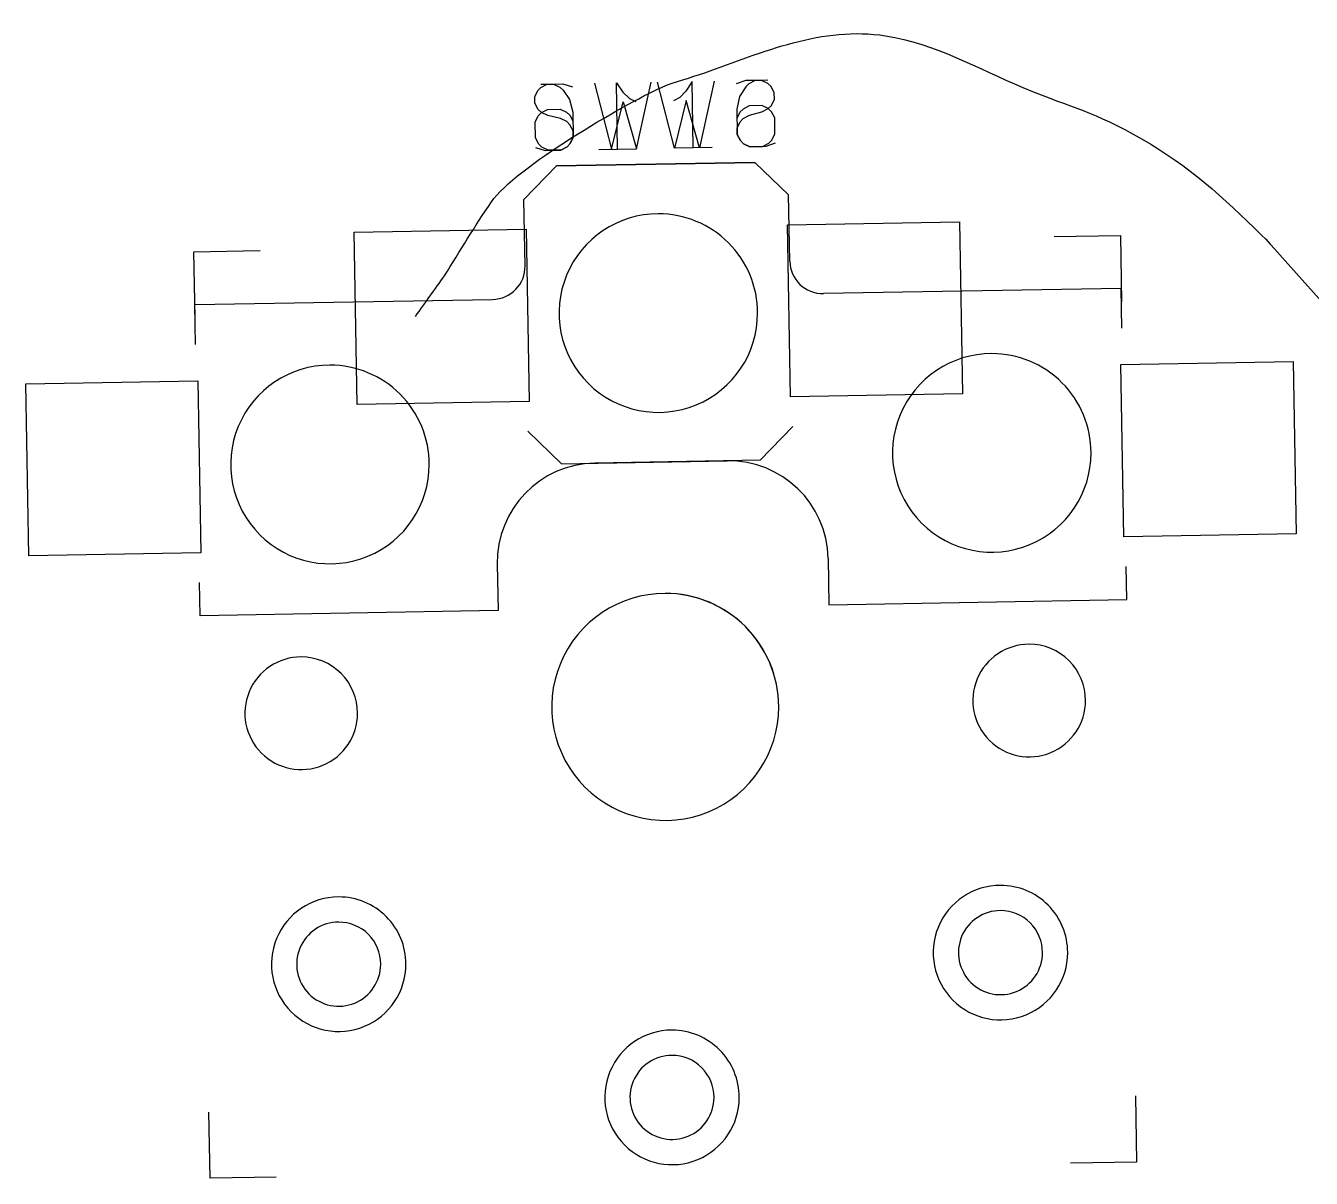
# Model space of a CAD drawing. Extents: x 28 to 165, y -144 to -37.
# Drawn here: x 94.3 to 113.73, y -101 to -83.59 of the extents above; entities that cross this region are included whole.
import ezdxf

# ---------------------------------------------------------------- set-up
doc = ezdxf.new("R2010")
doc.units = 0
doc.layers.get('0').update_dxf_attribs({"linetype": 'CONTINUOUS'})

msp = doc.modelspace()

# ---------------------------------------------------------------- linework, layer by layer
at = {"color": 7}
for points in [[(102.008146, -85.429074), (102.151813, -85.474193), (102.389873, -85.470038), (102.484265, -85.420764), (102.531046, -85.372321), (102.576996, -85.276265), (102.575334, -85.181042), (102.52606, -85.086649), (102.477617, -85.039868), (102.381562, -84.993919), (102.190283, -84.949631), (102.094228, -84.903681), (102.045785, -84.856901), (101.996511, -84.762508), (101.994849, -84.667285), (102.040799, -84.57123), (102.08758, -84.522787), (102.181972, -84.473513), (102.420032, -84.469358), (102.563699, -84.514476)], [(102.086747, -84.475175), (102.277197, -84.471851), (102.373247, -84.517801), (102.421698, -84.564581), (102.519408, -84.705755), (102.570348, -84.895371), (102.576998, -85.276265), (102.531048, -85.372321), (102.484268, -85.420764), (102.389878, -85.470038), (102.199427, -85.473362), (102.103367, -85.427412), (102.054927, -85.380631), (102.005657, -85.286238), (102.001497, -85.048179), (102.047447, -84.952124), (102.094227, -84.903681), (102.188617, -84.854407), (102.379068, -84.851083), (102.475128, -84.897033), (102.523568, -84.943814), (102.572838, -85.038206)], [(102.89615, -84.461047), (103.151662, -85.45674), (103.329643, -84.739238), (103.532557, -85.450092), (103.753163, -84.446088)], [(103.246888, -85.455078), (103.229438, -84.45523), (103.327148, -84.596403), (103.424038, -84.689964), (103.520089, -84.735914)], [(104.7054, -84.429467), (104.48479, -85.433471), (104.281879, -84.722617), (104.103899, -85.440119), (103.848389, -84.444426)], [(104.389569, -85.435133), (104.372117, -84.435284), (104.279386, -84.579782), (104.185825, -84.676667), (104.091432, -84.725941)], [(105.626651, -85.365913), (105.48464, -85.416018), (105.24658, -85.420174), (105.15053, -85.374224), (105.10209, -85.327443), (105.05281, -85.23305), (105.05115, -85.137826), (105.0971, -85.041771), (105.14388, -84.993329), (105.23827, -84.944055), (105.42789, -84.893119), (105.52228, -84.843845), (105.569061, -84.795402), (105.615011, -84.699347), (105.613351, -84.604123), (105.564081, -84.509731), (105.51563, -84.46295), (105.41958, -84.417001), (105.18152, -84.421156), (105.03951, -84.471261)], [(105.514801, -84.415338), (105.324354, -84.418663), (105.229961, -84.467937), (105.18318, -84.51638), (105.09045, -84.660877), (105.046163, -84.852155), (105.052811, -85.23305), (105.102085, -85.327443), (105.150528, -85.374224), (105.246582, -85.420174), (105.43703, -85.416849), (105.531423, -85.367575), (105.578204, -85.319132), (105.624154, -85.223077), (105.619998, -84.985018), (105.570724, -84.890625), (105.52228, -84.843845), (105.426226, -84.797895), (105.235779, -84.801219), (105.141386, -84.850493), (105.094605, -84.898936), (105.048656, -84.994991)], [(102.961218, -85.460065), (103.532559, -85.450092)], [(104.675241, -85.430146), (104.103898, -85.440119)], [(102.322602, -85.708868), (101.831404, -86.217518)], [(101.831407, -86.217518), (102.322607, -85.708868)], [(105.322148, -85.65651), (102.322602, -85.708868)], [(102.322607, -85.708868), (105.32215, -85.65651)], [(105.830799, -86.147708), (105.322148, -85.65651)], [(105.32215, -85.65651), (105.830801, -86.147708)], [(101.848856, -87.217366), (101.831404, -86.217518)], [(105.848251, -87.147557), (105.830801, -86.147708)], [(109.84241, -86.777793), (110.842259, -86.76034)], [(109.842415, -86.777793), (110.842256, -86.76034)], [(110.842256, -86.76034), (110.859716, -87.760189)], [(110.842259, -86.76034), (110.859711, -87.760189)], [(96.86183, -88.004523), (96.844377, -87.004674), (97.844226, -86.987222)], [(96.844377, -87.004674), (97.844226, -86.987222)], [(96.86183, -88.004523), (96.844377, -87.004674)], [(110.856226, -87.560219), (106.356901, -87.638755)], [(110.866696, -88.160128), (110.856226, -87.560219)], [(96.858339, -87.804553), (101.357659, -87.726017)], [(96.868811, -88.404462), (96.858339, -87.804553)], [(101.892487, -89.716988), (102.401138, -90.208186)], [(105.891882, -89.647179), (105.400684, -90.155829)], [(102.401138, -90.208186), (104.90076, -90.164555)], [(105.400684, -90.155829), (102.901062, -90.19946)], [(106.426711, -91.63815), (106.438931, -92.338043)], [(101.427468, -91.725412), (101.439685, -92.425305)], [(110.938246, -92.259508), (110.929526, -91.759584)], [(96.940366, -92.503841), (96.931639, -92.003917)], [(101.439685, -92.425305), (96.940366, -92.503841)], [(106.438931, -92.338043), (110.938246, -92.259508)], [(111.069136, -99.758372), (111.086596, -100.758222)], [(111.06914, -99.758372), (111.086593, -100.758221)], [(97.088711, -101.002555), (97.071259, -100.002707)], [(97.088711, -101.002552), (97.071259, -100.002712)], [(111.086593, -100.758221), (110.086744, -100.775673)], [(111.086596, -100.758222), (110.086745, -100.775672)], [(98.08856, -100.985102), (97.088711, -101.002552)], [(98.08856, -100.985102), (97.088711, -101.002555)]]:
    msp.add_lwpolyline(points, dxfattribs=at)
for points in [[(103.861643, -86.432347)], [(103.861643, -86.432347)], [(103.861643, -86.432347)], [(103.861643, -86.432347)], [(103.861643, -86.432347)], [(103.861643, -86.432347)], [(105.859033, -89.197682), (105.813657, -86.598078), (108.413261, -86.552702), (108.458637, -89.152306)], [(99.310025, -89.311995), (99.264649, -86.712391), (101.864253, -86.667015), (101.909629, -89.266619)], [(108.899282, -88.544752)], [(108.899282, -88.544752)], [(108.899282, -88.544752)], [(108.899282, -88.544752)], [(108.899282, -88.544752)], [(108.899282, -88.544752)], [(98.900795, -88.719276)], [(98.900795, -88.719276)], [(98.900795, -88.719276)], [(98.900795, -88.719276)], [(98.900795, -88.719276)], [(98.900795, -88.719276)], [(110.896672, -91.310086), (110.851296, -88.710482), (113.4509, -88.665106), (113.496276, -91.26471)], [(94.349177, -91.598925), (94.303801, -88.99932), (96.903405, -88.953944), (96.948781, -91.553548)], [(103.965485, -92.166946)], [(103.965485, -92.166946)], [(103.965485, -92.166947)], [(103.965485, -92.166947)], [(103.965485, -92.166947)], [(103.965485, -92.166947)], [(109.464652, -92.934559)], [(109.464652, -92.934559)], [(109.464652, -92.934559)], [(109.464652, -92.934559)], [(109.464652, -92.934559)], [(109.464652, -92.934559)], [(98.466318, -93.126535)], [(98.466318, -93.126535)], [(98.466318, -93.126535)], [(98.466318, -93.126535)], [(98.466318, -93.126535)], [(98.466318, -93.126535)], [(109.031048, -96.577609)], [(109.031048, -96.577609)], [(99.032561, -96.752133)], [(99.032561, -96.752133)], [(109.031048, -96.95861)], [(109.031048, -96.95861)], [(109.031048, -96.95861)], [(109.031048, -96.958611)], [(99.032561, -97.133134)], [(99.032561, -97.133134)], [(99.032561, -97.133134)], [(99.032561, -97.133134)], [(104.068454, -98.764553)], [(104.068454, -98.764553)], [(104.068454, -99.145554)], [(104.068454, -99.145554)], [(104.068454, -99.145554)], [(104.068454, -99.145554)]]:
    msp.add_lwpolyline(points, close=True, dxfattribs=at)
at = {"color": 2}
for points in [[(104.56336, -84.301644), (105.43434, -83.992345), (106.347511, -83.591187), (107.294832, -83.743899)], [(107.294832, -83.743899), (108.053323, -83.866171), (108.671753, -84.233999), (109.370744, -84.524742)], [(103.907819, -84.524742), (104.118649, -84.430033), (104.345809, -84.378901), (104.56336, -84.301644)], [(101.340227, -86.25375), (101.705607, -85.72711), (103.323078, -84.787419), (103.907819, -84.524742)], [(109.370744, -84.524742), (110.162425, -84.854039), (110.406075, -84.864851), (111.173516, -85.305586)], [(111.173516, -85.305586), (111.875617, -85.708795), (112.391817, -86.17889), (112.976278, -86.755721)], [(100.630046, -87.36924), (100.866776, -86.99741), (101.089156, -86.615639), (101.340227, -86.25375)], [(112.976278, -86.755721), (113.286378, -87.061762), (113.876738, -87.803527), (114.232749, -88.094309)], [(100.193015, -87.982762), (100.338696, -87.778254), (100.484376, -87.573748), (100.630046, -87.36924)]]:
    msp.add_open_spline(points, degree=3, dxfattribs=at)
at = {"color": 7}
for points in [[(103.861643, -86.432347), (103.254949, -86.432347), (102.707994, -86.79781), (102.475822, -87.358322)], [(103.861643, -86.432347), (103.254949, -86.432347), (102.707994, -86.79781), (102.475822, -87.358322)], [(103.861643, -86.432347), (103.254949, -86.432347), (102.707994, -86.797811), (102.475823, -87.358323)], [(103.861643, -86.432347), (103.254949, -86.432347), (102.707994, -86.797811), (102.475823, -87.358323)], [(103.861643, -86.432347), (103.254949, -86.432347), (102.707994, -86.797811), (102.475823, -87.358323)], [(103.861643, -86.432347), (103.254949, -86.432347), (102.707994, -86.797811), (102.475823, -87.358323)], [(104.922304, -86.871687), (104.640999, -86.590382), (104.259468, -86.432347), (103.861643, -86.432347)], [(104.922304, -86.871687), (104.640999, -86.590382), (104.259468, -86.432347), (103.861643, -86.432347)], [(104.922304, -86.871687), (104.640999, -86.590382), (104.259468, -86.432347), (103.861643, -86.432347)], [(104.922304, -86.871687), (104.640999, -86.590382), (104.259468, -86.432347), (103.861643, -86.432347)], [(104.922304, -86.871687), (104.640999, -86.590382), (104.259468, -86.432347), (103.861643, -86.432347)], [(104.922304, -86.871687), (104.640999, -86.590382), (104.259468, -86.432347), (103.861643, -86.432347)], [(105.361644, -87.932348), (105.361644, -87.534523), (105.203608, -87.152992), (104.922304, -86.871687)], [(105.361644, -87.932348), (105.361644, -87.534523), (105.203609, -87.152992), (104.922304, -86.871687)], [(105.361644, -87.932348), (105.361644, -87.534523), (105.203608, -87.152992), (104.922304, -86.871687)], [(105.361644, -87.932348), (105.361644, -87.534523), (105.203609, -87.152992), (104.922304, -86.871687)], [(105.361644, -87.932348), (105.361644, -87.534523), (105.203608, -87.152992), (104.922304, -86.871687)], [(105.361644, -87.932348), (105.361644, -87.534523), (105.203608, -87.152992), (104.922304, -86.871687)], [(105.848251, -87.147557), (105.853071, -87.423657), (106.080801, -87.643574), (106.356901, -87.638755)], [(101.357659, -87.726016), (101.633758, -87.721196), (101.853675, -87.493466), (101.848856, -87.217366)], [(102.475822, -87.358322), (102.243651, -87.918834), (102.371984, -88.564012), (102.800982, -88.993009)], [(102.475822, -87.358322), (102.243651, -87.918834), (102.371984, -88.564012), (102.800982, -88.993009)], [(102.475823, -87.358323), (102.243651, -87.918834), (102.371985, -88.564012), (102.800982, -88.993009)], [(102.475823, -87.358323), (102.243651, -87.918834), (102.371985, -88.564012), (102.800982, -88.993009)], [(102.475823, -87.358323), (102.243651, -87.918834), (102.371985, -88.564012), (102.800982, -88.993009)], [(102.475823, -87.358323), (102.243651, -87.918834), (102.371985, -88.564012), (102.800982, -88.993009)], [(104.435668, -89.318168), (104.99618, -89.085997), (105.361644, -88.539042), (105.361644, -87.932348)], [(104.435668, -89.318168), (104.99618, -89.085997), (105.361644, -88.539042), (105.361644, -87.932348)], [(104.435668, -89.318168), (104.99618, -89.085997), (105.361644, -88.539042), (105.361644, -87.932348)], [(104.435668, -89.318168), (104.99618, -89.085997), (105.361644, -88.539042), (105.361644, -87.932348)], [(104.435669, -89.318169), (104.996181, -89.085997), (105.361644, -88.539042), (105.361644, -87.932348)], [(104.435669, -89.318169), (104.996181, -89.085997), (105.361644, -88.539042), (105.361644, -87.932348)], [(108.899282, -88.544752), (108.292588, -88.544752), (107.745633, -88.910215), (107.513461, -89.470727)], [(108.899282, -88.544752), (108.292588, -88.544752), (107.745633, -88.910215), (107.513461, -89.470727)], [(108.899282, -88.544752), (108.292588, -88.544752), (107.745633, -88.910216), (107.513462, -89.470728)], [(108.899282, -88.544752), (108.292588, -88.544752), (107.745633, -88.910216), (107.513462, -89.470728)], [(108.899282, -88.544752), (108.292588, -88.544752), (107.745633, -88.910216), (107.513462, -89.470728)], [(108.899282, -88.544752), (108.292588, -88.544752), (107.745633, -88.910216), (107.513462, -89.470728)], [(109.959943, -88.984092), (109.678638, -88.702787), (109.297107, -88.544752), (108.899282, -88.544752)], [(109.959943, -88.984092), (109.678638, -88.702787), (109.297107, -88.544752), (108.899282, -88.544752)], [(109.959943, -88.984092), (109.678638, -88.702787), (109.297107, -88.544752), (108.899282, -88.544752)], [(109.959943, -88.984092), (109.678638, -88.702787), (109.297107, -88.544752), (108.899282, -88.544752)], [(109.959943, -88.984092), (109.678638, -88.702787), (109.297107, -88.544752), (108.899282, -88.544752)], [(109.959943, -88.984092), (109.678638, -88.702787), (109.297107, -88.544752), (108.899282, -88.544752)], [(98.900795, -88.719276), (98.294101, -88.719276), (97.747147, -89.08474), (97.514975, -89.645252)], [(98.900795, -88.719276), (98.294101, -88.719276), (97.747146, -89.084739), (97.514975, -89.645251)], [(98.900795, -88.719276), (98.294101, -88.719276), (97.747147, -89.08474), (97.514975, -89.645252)], [(98.900795, -88.719276), (98.294101, -88.719276), (97.747146, -89.084739), (97.514975, -89.645251)], [(98.900795, -88.719276), (98.294101, -88.719276), (97.747147, -89.08474), (97.514975, -89.645252)], [(98.900795, -88.719276), (98.294101, -88.719276), (97.747147, -89.08474), (97.514975, -89.645252)], [(99.961456, -89.158616), (99.680151, -88.877312), (99.29862, -88.719276), (98.900795, -88.719276)], [(99.961456, -89.158616), (99.680152, -88.877311), (99.29862, -88.719276), (98.900795, -88.719276)], [(99.961456, -89.158616), (99.680151, -88.877312), (99.29862, -88.719276), (98.900795, -88.719276)], [(99.961456, -89.158616), (99.680152, -88.877311), (99.29862, -88.719276), (98.900795, -88.719276)], [(99.961456, -89.158616), (99.680151, -88.877312), (99.29862, -88.719276), (98.900795, -88.719276)], [(99.961456, -89.158616), (99.680151, -88.877312), (99.29862, -88.719276), (98.900795, -88.719276)], [(102.800982, -88.993009), (103.229979, -89.422006), (103.875156, -89.55034), (104.435668, -89.318168)], [(102.800982, -88.993009), (103.229979, -89.422007), (103.875156, -89.55034), (104.435669, -89.318169)], [(102.800982, -88.993009), (103.229979, -89.422006), (103.875156, -89.55034), (104.435668, -89.318168)], [(102.800982, -88.993009), (103.229979, -89.422007), (103.875156, -89.55034), (104.435669, -89.318169)], [(102.800982, -88.993009), (103.229979, -89.422006), (103.875156, -89.55034), (104.435668, -89.318168)], [(102.800982, -88.993009), (103.229979, -89.422006), (103.875156, -89.55034), (104.435668, -89.318168)], [(110.399283, -90.044753), (110.399283, -89.646928), (110.241247, -89.265397), (109.959943, -88.984092)], [(110.399283, -90.044753), (110.399283, -89.646928), (110.241248, -89.265397), (109.959943, -88.984092)], [(110.399283, -90.044753), (110.399283, -89.646928), (110.241247, -89.265397), (109.959943, -88.984092)], [(110.399283, -90.044753), (110.399283, -89.646928), (110.241248, -89.265397), (109.959943, -88.984092)], [(110.399283, -90.044753), (110.399283, -89.646928), (110.241247, -89.265397), (109.959943, -88.984092)], [(110.399283, -90.044753), (110.399283, -89.646928), (110.241247, -89.265397), (109.959943, -88.984092)], [(100.400796, -90.219277), (100.400796, -89.821452), (100.242761, -89.439921), (99.961456, -89.158616)], [(100.400797, -90.219277), (100.400797, -89.821452), (100.242761, -89.439921), (99.961456, -89.158616)], [(100.400796, -90.219277), (100.400796, -89.821452), (100.242761, -89.439921), (99.961456, -89.158616)], [(100.400797, -90.219277), (100.400797, -89.821452), (100.242761, -89.439921), (99.961456, -89.158616)], [(100.400796, -90.219277), (100.400796, -89.821452), (100.242761, -89.439921), (99.961456, -89.158616)], [(100.400796, -90.219277), (100.400796, -89.821452), (100.242761, -89.439921), (99.961456, -89.158616)], [(107.513461, -89.470727), (107.281289, -90.031239), (107.409623, -90.676417), (107.838621, -91.105414)], [(107.513461, -89.470727), (107.281289, -90.031239), (107.409623, -90.676417), (107.838621, -91.105414)], [(107.513462, -89.470728), (107.28129, -90.031239), (107.409624, -90.676417), (107.838621, -91.105414)], [(107.513462, -89.470728), (107.28129, -90.031239), (107.409624, -90.676417), (107.838621, -91.105414)], [(107.513462, -89.470728), (107.28129, -90.031239), (107.409624, -90.676417), (107.838621, -91.105414)], [(107.513462, -89.470728), (107.28129, -90.031239), (107.409624, -90.676417), (107.838621, -91.105414)], [(97.514975, -89.645251), (97.282803, -90.205764), (97.411137, -90.850941), (97.840134, -91.279938)], [(97.514975, -89.645251), (97.282803, -90.205764), (97.411137, -90.850941), (97.840134, -91.279938)], [(97.514975, -89.645252), (97.282803, -90.205764), (97.411137, -90.850941), (97.840134, -91.279938)], [(97.514975, -89.645252), (97.282803, -90.205764), (97.411137, -90.850941), (97.840134, -91.279938)], [(97.514975, -89.645252), (97.282803, -90.205764), (97.411137, -90.850941), (97.840134, -91.279938)], [(97.514975, -89.645252), (97.282803, -90.205764), (97.411137, -90.850941), (97.840134, -91.279938)], [(109.473307, -91.430573), (110.033819, -91.198402), (110.399283, -90.651447), (110.399283, -90.044753)], [(109.473307, -91.430574), (110.03382, -91.198402), (110.399283, -90.651447), (110.399283, -90.044753)], [(109.473307, -91.430573), (110.033819, -91.198402), (110.399283, -90.651447), (110.399283, -90.044753)], [(109.473307, -91.430574), (110.03382, -91.198402), (110.399283, -90.651447), (110.399283, -90.044753)], [(109.473307, -91.430573), (110.033819, -91.198402), (110.399283, -90.651447), (110.399283, -90.044753)], [(109.473307, -91.430573), (110.033819, -91.198402), (110.399283, -90.651447), (110.399283, -90.044753)], [(99.474821, -91.605097), (100.035333, -91.372926), (100.400796, -90.825971), (100.400796, -90.219277)], [(99.474821, -91.605098), (100.035333, -91.372926), (100.400797, -90.825971), (100.400797, -90.219277)], [(99.474821, -91.605097), (100.035333, -91.372926), (100.400796, -90.825971), (100.400796, -90.219277)], [(99.474821, -91.605098), (100.035333, -91.372926), (100.400797, -90.825971), (100.400797, -90.219277)], [(99.474821, -91.605097), (100.035333, -91.372926), (100.400796, -90.825971), (100.400796, -90.219277)], [(99.474821, -91.605097), (100.035333, -91.372926), (100.400796, -90.825971), (100.400796, -90.219277)], [(102.901062, -90.19946), (102.07276, -90.213918), (101.41301, -90.89711), (101.427468, -91.725412)], [(106.426711, -91.63815), (106.412252, -90.809848), (105.729061, -90.150098), (104.90076, -90.164555)], [(97.840134, -91.279938), (98.269132, -91.708935), (98.914309, -91.837269), (99.474821, -91.605097)], [(97.840134, -91.279938), (98.269131, -91.708936), (98.914309, -91.83727), (99.474821, -91.605098)], [(97.840134, -91.279938), (98.269132, -91.708935), (98.914309, -91.837269), (99.474821, -91.605097)], [(97.840134, -91.279938), (98.269131, -91.708936), (98.914309, -91.83727), (99.474821, -91.605098)], [(97.840134, -91.279938), (98.269132, -91.708935), (98.914309, -91.837269), (99.474821, -91.605097)], [(97.840134, -91.279938), (98.269132, -91.708935), (98.914309, -91.837269), (99.474821, -91.605097)], [(107.838621, -91.105414), (108.267618, -91.534411), (108.912795, -91.662745), (109.473307, -91.430573)], [(107.838621, -91.105414), (108.267618, -91.534412), (108.912795, -91.662745), (109.473307, -91.430574)], [(107.838621, -91.105414), (108.267618, -91.534411), (108.912795, -91.662745), (109.473307, -91.430573)], [(107.838621, -91.105414), (108.267618, -91.534412), (108.912795, -91.662745), (109.473307, -91.430574)], [(107.838621, -91.105414), (108.267618, -91.534411), (108.912795, -91.662745), (109.473307, -91.430573)], [(107.838621, -91.105414), (108.267618, -91.534411), (108.912795, -91.662745), (109.473307, -91.430573)], [(103.965485, -92.166946), (103.272034, -92.166946), (102.646864, -92.584671), (102.381492, -93.225336)], [(103.965485, -92.166946), (103.272034, -92.166946), (102.646864, -92.584671), (102.381492, -93.225336)], [(103.965485, -92.166947), (103.272034, -92.166947), (102.646865, -92.584671), (102.381493, -93.225337)], [(103.965485, -92.166947), (103.272034, -92.166947), (102.646865, -92.584671), (102.381493, -93.225337)], [(103.965485, -92.166947), (103.272034, -92.166947), (102.646865, -92.584671), (102.381493, -93.225337)], [(103.965485, -92.166947), (103.272034, -92.166947), (102.646865, -92.584671), (102.381493, -93.225337)], [(105.679987, -93.881448), (105.679987, -92.934555), (104.912378, -92.166946), (103.965485, -92.166946)], [(105.679987, -93.881448), (105.679987, -92.934555), (104.912378, -92.166946), (103.965485, -92.166946)], [(105.17782, -92.669112), (104.856289, -92.347581), (104.420199, -92.166947), (103.965485, -92.166947)], [(105.17782, -92.669112), (104.856289, -92.347581), (104.420199, -92.166947), (103.965485, -92.166947)], [(105.17782, -92.669112), (104.856289, -92.347581), (104.420199, -92.166947), (103.965485, -92.166947)], [(105.17782, -92.669112), (104.856289, -92.347581), (104.420199, -92.166947), (103.965485, -92.166947)], [(105.679986, -93.881448), (105.679986, -93.426734), (105.499352, -92.990644), (105.17782, -92.669112)], [(105.679986, -93.881448), (105.679986, -93.426734), (105.499352, -92.990644), (105.17782, -92.669112)], [(105.679986, -93.881448), (105.679986, -93.426734), (105.499352, -92.990644), (105.17782, -92.669112)], [(105.679986, -93.881448), (105.679986, -93.426734), (105.499352, -92.990644), (105.17782, -92.669112)], [(109.464652, -92.934559), (109.120495, -92.934559), (108.810226, -93.141874), (108.678522, -93.459834)], [(109.464652, -92.934559), (109.120495, -92.934559), (108.810226, -93.141874), (108.678522, -93.459834)], [(109.464652, -92.934559), (109.120495, -92.934559), (108.810226, -93.141874), (108.678523, -93.459834)], [(109.464652, -92.934559), (109.120495, -92.934559), (108.810226, -93.141874), (108.678523, -93.459834)], [(109.464652, -92.934559), (109.120495, -92.934559), (108.810226, -93.141874), (108.678523, -93.459834)], [(109.464652, -92.934559), (109.120495, -92.934559), (108.810226, -93.141874), (108.678523, -93.459834)], [(110.06633, -93.183782), (109.906755, -93.024207), (109.690325, -92.934559), (109.464652, -92.934559)], [(110.06633, -93.183782), (109.906755, -93.024207), (109.690325, -92.934559), (109.464652, -92.934559)], [(110.06633, -93.183782), (109.906755, -93.024207), (109.690325, -92.934559), (109.464652, -92.934559)], [(110.06633, -93.183782), (109.906755, -93.024207), (109.690325, -92.934559), (109.464652, -92.934559)], [(110.06633, -93.183782), (109.906755, -93.024207), (109.690325, -92.934559), (109.464652, -92.934559)], [(110.06633, -93.183782), (109.906755, -93.024207), (109.690325, -92.934559), (109.464652, -92.934559)], [(98.466318, -93.126535), (98.122161, -93.126535), (97.811892, -93.333851), (97.680188, -93.65181)], [(98.466318, -93.126535), (98.122161, -93.126535), (97.811891, -93.33385), (97.680188, -93.65181)], [(98.466318, -93.126535), (98.122161, -93.126535), (97.811892, -93.333851), (97.680188, -93.65181)], [(98.466318, -93.126535), (98.122161, -93.126535), (97.811891, -93.33385), (97.680188, -93.65181)], [(98.466318, -93.126535), (98.122161, -93.126535), (97.811892, -93.333851), (97.680188, -93.65181)], [(98.466318, -93.126535), (98.122161, -93.126535), (97.811892, -93.333851), (97.680188, -93.65181)], [(99.067995, -93.375758), (98.90842, -93.216184), (98.691991, -93.126535), (98.466318, -93.126535)], [(99.067996, -93.375758), (98.908421, -93.216183), (98.691991, -93.126535), (98.466318, -93.126535)], [(99.067995, -93.375758), (98.90842, -93.216184), (98.691991, -93.126535), (98.466318, -93.126535)], [(99.067996, -93.375758), (98.908421, -93.216183), (98.691991, -93.126535), (98.466318, -93.126535)], [(99.067995, -93.375758), (98.90842, -93.216184), (98.691991, -93.126535), (98.466318, -93.126535)], [(99.067995, -93.375758), (98.90842, -93.216184), (98.691991, -93.126535), (98.466318, -93.126535)], [(102.381492, -93.225336), (102.11612, -93.866002), (102.262805, -94.603439), (102.753149, -95.093783)], [(102.381492, -93.225336), (102.11612, -93.866002), (102.262805, -94.603439), (102.753149, -95.093783)], [(102.381493, -93.225337), (102.11612, -93.866002), (102.262806, -94.603439), (102.75315, -95.093783)], [(102.381493, -93.225337), (102.11612, -93.866002), (102.262806, -94.603439), (102.75315, -95.093783)], [(102.381493, -93.225337), (102.11612, -93.866002), (102.262806, -94.603439), (102.75315, -95.093783)], [(102.381493, -93.225337), (102.11612, -93.866002), (102.262806, -94.603439), (102.75315, -95.093783)], [(110.315553, -93.78546), (110.315553, -93.559787), (110.225904, -93.343357), (110.06633, -93.183782)], [(110.315553, -93.78546), (110.315553, -93.559787), (110.225905, -93.343357), (110.06633, -93.183782)], [(110.315553, -93.78546), (110.315553, -93.559787), (110.225904, -93.343357), (110.06633, -93.183782)], [(110.315553, -93.78546), (110.315553, -93.559787), (110.225905, -93.343357), (110.06633, -93.183782)], [(110.315553, -93.78546), (110.315553, -93.559787), (110.225904, -93.343357), (110.06633, -93.183782)], [(110.315553, -93.78546), (110.315553, -93.559787), (110.225904, -93.343357), (110.06633, -93.183782)], [(99.317218, -93.977436), (99.317218, -93.751763), (99.22757, -93.535333), (99.067995, -93.375758)], [(99.317218, -93.977436), (99.317218, -93.751763), (99.22757, -93.535333), (99.067995, -93.375758)], [(99.317218, -93.977436), (99.317218, -93.751763), (99.22757, -93.535333), (99.067995, -93.375758)], [(99.317218, -93.977436), (99.317218, -93.751763), (99.22757, -93.535333), (99.067995, -93.375758)], [(99.317219, -93.977436), (99.317219, -93.751763), (99.22757, -93.535333), (99.067996, -93.375758)], [(99.317219, -93.977436), (99.317219, -93.751763), (99.22757, -93.535333), (99.067996, -93.375758)], [(108.678522, -93.459834), (108.546819, -93.777794), (108.619619, -94.143781), (108.862975, -94.387137)], [(108.678522, -93.459834), (108.546819, -93.777794), (108.619619, -94.143781), (108.862975, -94.387137)], [(108.678523, -93.459834), (108.54682, -93.777794), (108.619619, -94.143781), (108.862975, -94.387137)], [(108.678523, -93.459834), (108.54682, -93.777794), (108.619619, -94.143781), (108.862975, -94.387137)], [(108.678523, -93.459834), (108.54682, -93.777794), (108.619619, -94.143781), (108.862975, -94.387137)], [(108.678523, -93.459834), (108.54682, -93.777794), (108.619619, -94.143781), (108.862975, -94.387137)], [(97.680188, -93.65181), (97.548485, -93.96977), (97.621285, -94.335757), (97.86464, -94.579113)], [(97.680188, -93.65181), (97.548485, -93.96977), (97.621284, -94.335758), (97.86464, -94.579114)], [(97.680188, -93.65181), (97.548485, -93.96977), (97.621285, -94.335757), (97.86464, -94.579113)], [(97.680188, -93.65181), (97.548485, -93.96977), (97.621284, -94.335758), (97.86464, -94.579114)], [(97.680188, -93.65181), (97.548485, -93.96977), (97.621285, -94.335757), (97.86464, -94.579113)], [(97.680188, -93.65181), (97.548485, -93.96977), (97.621285, -94.335757), (97.86464, -94.579113)], [(109.790278, -94.571589), (110.108237, -94.439886), (110.315553, -94.129617), (110.315553, -93.78546)], [(109.790278, -94.571589), (110.108238, -94.439886), (110.315553, -94.129617), (110.315553, -93.78546)], [(109.790278, -94.571589), (110.108237, -94.439886), (110.315553, -94.129617), (110.315553, -93.78546)], [(109.790278, -94.571589), (110.108238, -94.439886), (110.315553, -94.129617), (110.315553, -93.78546)], [(109.790278, -94.571589), (110.108237, -94.439886), (110.315553, -94.129617), (110.315553, -93.78546)], [(109.790278, -94.571589), (110.108237, -94.439886), (110.315553, -94.129617), (110.315553, -93.78546)], [(98.791943, -94.763565), (99.109903, -94.631862), (99.317218, -94.321593), (99.317218, -93.977436)], [(98.791943, -94.763566), (99.109903, -94.631862), (99.317219, -94.321593), (99.317219, -93.977436)], [(98.791943, -94.763565), (99.109903, -94.631862), (99.317218, -94.321593), (99.317218, -93.977436)], [(98.791943, -94.763566), (99.109903, -94.631862), (99.317219, -94.321593), (99.317219, -93.977436)], [(98.791943, -94.763565), (99.109903, -94.631862), (99.317218, -94.321593), (99.317218, -93.977436)], [(98.791943, -94.763565), (99.109903, -94.631862), (99.317218, -94.321593), (99.317218, -93.977436)], [(104.621596, -95.46544), (105.262261, -95.200068), (105.679986, -94.574899), (105.679986, -93.881448)], [(104.621596, -95.465441), (105.262262, -95.200068), (105.679987, -94.574899), (105.679987, -93.881448)], [(104.621596, -95.46544), (105.262261, -95.200068), (105.679986, -94.574899), (105.679986, -93.881448)], [(104.621596, -95.465441), (105.262262, -95.200068), (105.679987, -94.574899), (105.679987, -93.881448)], [(104.621596, -95.46544), (105.262261, -95.200068), (105.679986, -94.574899), (105.679986, -93.881448)], [(104.621596, -95.46544), (105.262261, -95.200068), (105.679986, -94.574899), (105.679986, -93.881448)], [(108.862975, -94.387137), (109.106331, -94.630493), (109.472318, -94.703292), (109.790278, -94.571589)], [(108.862975, -94.387137), (109.10633, -94.630493), (109.472318, -94.703293), (109.790278, -94.571589)], [(108.862975, -94.387137), (109.106331, -94.630493), (109.472318, -94.703292), (109.790278, -94.571589)], [(108.862975, -94.387137), (109.10633, -94.630493), (109.472318, -94.703293), (109.790278, -94.571589)], [(108.862975, -94.387137), (109.106331, -94.630493), (109.472318, -94.703292), (109.790278, -94.571589)], [(108.862975, -94.387137), (109.106331, -94.630493), (109.472318, -94.703292), (109.790278, -94.571589)], [(97.86464, -94.579113), (98.107996, -94.822469), (98.473984, -94.895268), (98.791943, -94.763565)], [(97.86464, -94.579113), (98.107996, -94.822469), (98.473984, -94.895268), (98.791943, -94.763565)], [(97.86464, -94.579113), (98.107996, -94.822469), (98.473984, -94.895268), (98.791943, -94.763565)], [(97.86464, -94.579113), (98.107996, -94.822469), (98.473984, -94.895268), (98.791943, -94.763565)], [(97.86464, -94.579114), (98.107996, -94.822469), (98.473984, -94.895269), (98.791943, -94.763566)], [(97.86464, -94.579114), (98.107996, -94.822469), (98.473984, -94.895269), (98.791943, -94.763566)], [(102.753149, -95.093783), (103.243493, -95.584127), (103.980931, -95.730813), (104.621596, -95.465441)], [(102.753149, -95.093783), (103.243493, -95.584127), (103.980931, -95.730813), (104.621596, -95.465441)], [(102.75315, -95.093783), (103.243494, -95.584127), (103.980931, -95.730812), (104.621596, -95.46544)], [(102.75315, -95.093783), (103.243494, -95.584127), (103.980931, -95.730812), (104.621596, -95.46544)], [(102.75315, -95.093783), (103.243494, -95.584127), (103.980931, -95.730812), (104.621596, -95.46544)], [(102.75315, -95.093783), (103.243494, -95.584127), (103.980931, -95.730812), (104.621596, -95.46544)], [(109.031048, -96.577609), (108.620114, -96.577609), (108.249643, -96.82515), (108.092385, -97.204803)], [(109.031048, -96.577609), (108.620114, -96.577609), (108.249643, -96.82515), (108.092385, -97.204803)], [(109.749469, -96.875189), (109.558932, -96.684652), (109.300508, -96.577609), (109.031048, -96.577609)], [(109.749469, -96.875189), (109.558932, -96.684652), (109.300508, -96.577609), (109.031048, -96.577609)], [(99.032561, -96.752133), (98.621627, -96.752133), (98.251156, -96.999674), (98.093899, -97.379328)], [(99.032561, -96.752133), (98.621627, -96.752133), (98.251156, -96.999674), (98.093899, -97.379328)], [(99.750982, -97.049713), (99.560445, -96.859176), (99.302022, -96.752133), (99.032561, -96.752133)], [(99.750982, -97.049713), (99.560445, -96.859176), (99.302022, -96.752133), (99.032561, -96.752133)], [(110.047049, -97.59361), (110.047049, -97.32415), (109.940006, -97.065726), (109.749469, -96.875189)], [(110.047049, -97.59361), (110.047049, -97.32415), (109.940006, -97.065726), (109.749469, -96.875189)], [(100.048562, -97.768134), (100.048562, -97.498674), (99.94152, -97.24025), (99.750982, -97.049713)], [(100.048562, -97.768134), (100.048562, -97.498674), (99.94152, -97.24025), (99.750982, -97.049713)], [(109.031048, -96.95861), (108.774214, -96.95861), (108.54267, -97.113323), (108.444384, -97.350606)], [(109.031048, -96.95861), (108.774214, -96.95861), (108.54267, -97.113323), (108.444384, -97.350606)], [(109.031048, -96.95861), (108.774214, -96.95861), (108.54267, -97.113323), (108.444384, -97.350606)], [(109.031048, -96.958611), (108.774214, -96.958611), (108.54267, -97.113324), (108.444384, -97.350607)], [(109.480061, -97.144597), (109.360975, -97.025511), (109.19946, -96.95861), (109.031048, -96.95861)], [(109.480061, -97.144597), (109.360975, -97.025511), (109.19946, -96.95861), (109.031048, -96.95861)], [(109.480061, -97.144597), (109.360975, -97.025511), (109.19946, -96.95861), (109.031048, -96.95861)], [(109.480061, -97.144598), (109.360975, -97.025512), (109.19946, -96.958611), (109.031048, -96.958611)], [(99.032561, -97.133134), (98.775728, -97.133134), (98.544183, -97.287847), (98.445897, -97.52513)], [(99.032561, -97.133134), (98.775728, -97.133134), (98.544183, -97.287847), (98.445897, -97.52513)], [(99.032561, -97.133134), (98.775728, -97.133134), (98.544183, -97.287847), (98.445897, -97.52513)], [(99.032561, -97.133134), (98.775728, -97.133134), (98.544183, -97.287847), (98.445897, -97.52513)], [(99.481575, -97.319121), (99.362489, -97.200035), (99.200974, -97.133134), (99.032561, -97.133134)], [(99.481575, -97.319121), (99.362489, -97.200035), (99.200974, -97.133134), (99.032561, -97.133134)], [(99.481575, -97.319121), (99.362489, -97.200035), (99.200974, -97.133134), (99.032561, -97.133134)], [(99.481575, -97.319121), (99.362489, -97.200035), (99.200974, -97.133134), (99.032561, -97.133134)], [(108.092385, -97.204803), (107.935128, -97.584457), (108.022052, -98.021457), (108.312627, -98.312031)], [(108.092385, -97.204803), (107.935128, -97.584457), (108.022052, -98.021457), (108.312627, -98.312031)], [(109.666048, -97.59361), (109.666048, -97.425198), (109.599147, -97.263683), (109.480061, -97.144597)], [(109.666048, -97.59361), (109.666048, -97.425198), (109.599147, -97.263683), (109.480061, -97.144597)], [(109.666048, -97.59361), (109.666048, -97.425198), (109.599147, -97.263683), (109.480061, -97.144597)], [(109.666048, -97.593611), (109.666048, -97.425199), (109.599147, -97.263684), (109.480061, -97.144598)], [(98.093899, -97.379328), (97.936641, -97.758981), (98.023566, -98.195981), (98.31414, -98.486556)], [(98.093899, -97.379328), (97.936641, -97.758981), (98.023566, -98.195981), (98.31414, -98.486556)], [(99.667562, -97.768134), (99.667562, -97.599722), (99.60066, -97.438207), (99.481575, -97.319121)], [(99.667562, -97.768134), (99.667562, -97.599722), (99.60066, -97.438207), (99.481575, -97.319121)], [(99.667562, -97.768134), (99.667562, -97.599722), (99.60066, -97.438207), (99.481575, -97.319121)], [(99.667562, -97.768134), (99.667562, -97.599722), (99.60066, -97.438207), (99.481575, -97.319121)], [(108.444384, -97.350606), (108.346098, -97.587889), (108.400426, -97.861015), (108.582035, -98.042623)], [(108.444384, -97.350606), (108.346098, -97.587889), (108.400426, -97.861015), (108.582035, -98.042623)], [(108.444384, -97.350606), (108.346098, -97.587889), (108.400426, -97.861015), (108.582035, -98.042623)], [(108.444384, -97.350607), (108.346098, -97.58789), (108.400426, -97.861016), (108.582035, -98.042624)], [(98.445897, -97.52513), (98.347611, -97.762414), (98.401939, -98.035539), (98.583548, -98.217148)], [(98.445897, -97.52513), (98.347611, -97.762414), (98.401939, -98.035539), (98.583548, -98.217148)], [(98.445897, -97.52513), (98.347611, -97.762414), (98.401939, -98.035539), (98.583548, -98.217148)], [(98.445897, -97.52513), (98.347611, -97.762414), (98.401939, -98.035539), (98.583548, -98.217148)], [(109.274052, -98.180274), (109.511336, -98.081988), (109.666048, -97.850444), (109.666048, -97.59361)], [(109.274052, -98.180274), (109.511336, -98.081988), (109.666048, -97.850444), (109.666048, -97.59361)], [(109.274052, -98.180274), (109.511336, -98.081988), (109.666048, -97.850444), (109.666048, -97.59361)], [(109.274052, -98.180275), (109.511336, -98.081989), (109.666048, -97.850445), (109.666048, -97.593611)], [(109.419855, -98.532273), (109.799508, -98.375015), (110.047049, -98.004544), (110.047049, -97.59361)], [(109.419855, -98.532273), (109.799508, -98.375015), (110.047049, -98.004544), (110.047049, -97.59361)], [(99.275566, -98.354798), (99.512849, -98.256512), (99.667562, -98.024968), (99.667562, -97.768134)], [(99.275566, -98.354798), (99.512849, -98.256512), (99.667562, -98.024968), (99.667562, -97.768134)], [(99.275566, -98.354798), (99.512849, -98.256512), (99.667562, -98.024968), (99.667562, -97.768134)], [(99.275566, -98.354798), (99.512849, -98.256512), (99.667562, -98.024968), (99.667562, -97.768134)], [(99.421368, -98.706797), (99.801022, -98.549539), (100.048562, -98.179068), (100.048562, -97.768134)], [(99.421368, -98.706797), (99.801022, -98.549539), (100.048562, -98.179068), (100.048562, -97.768134)], [(108.582035, -98.042623), (108.763644, -98.224232), (109.036769, -98.27856), (109.274052, -98.180274)], [(108.582035, -98.042623), (108.763644, -98.224232), (109.036769, -98.27856), (109.274052, -98.180274)], [(108.582035, -98.042623), (108.763644, -98.224232), (109.036769, -98.27856), (109.274052, -98.180274)], [(108.582035, -98.042624), (108.763644, -98.224233), (109.036769, -98.278561), (109.274052, -98.180275)], [(98.583548, -98.217148), (98.765157, -98.398757), (99.038282, -98.453084), (99.275566, -98.354798)], [(98.583548, -98.217148), (98.765157, -98.398757), (99.038282, -98.453084), (99.275566, -98.354798)], [(98.583548, -98.217148), (98.765157, -98.398757), (99.038282, -98.453084), (99.275566, -98.354798)], [(98.583548, -98.217148), (98.765157, -98.398757), (99.038282, -98.453084), (99.275566, -98.354798)], [(108.312627, -98.312031), (108.603201, -98.602606), (109.040201, -98.68953), (109.419855, -98.532273)], [(108.312627, -98.312031), (108.603201, -98.602606), (109.040201, -98.68953), (109.419855, -98.532273)], [(98.31414, -98.486556), (98.604714, -98.77713), (99.041715, -98.864055), (99.421368, -98.706797)], [(98.31414, -98.486556), (98.604714, -98.77713), (99.041715, -98.864055), (99.421368, -98.706797)], [(104.068454, -98.764553), (103.65752, -98.764553), (103.287049, -99.012094), (103.129792, -99.391748)], [(104.068454, -98.764553), (103.65752, -98.764553), (103.287049, -99.012094), (103.129792, -99.391748)], [(104.786875, -99.062133), (104.596338, -98.871596), (104.337914, -98.764553), (104.068454, -98.764553)], [(104.786875, -99.062133), (104.596338, -98.871596), (104.337914, -98.764553), (104.068454, -98.764553)], [(104.068454, -99.145554), (103.81162, -99.145554), (103.580076, -99.300267), (103.48179, -99.53755)], [(104.068454, -99.145554), (103.81162, -99.145554), (103.580076, -99.300267), (103.48179, -99.53755)], [(104.068454, -99.145554), (103.81162, -99.145554), (103.580076, -99.300267), (103.48179, -99.53755)], [(104.068454, -99.145554), (103.81162, -99.145554), (103.580076, -99.300267), (103.48179, -99.53755)], [(104.517467, -99.331541), (104.398382, -99.212455), (104.236867, -99.145554), (104.068454, -99.145554)], [(104.517467, -99.331541), (104.398382, -99.212455), (104.236867, -99.145554), (104.068454, -99.145554)], [(104.517467, -99.331541), (104.398382, -99.212455), (104.236867, -99.145554), (104.068454, -99.145554)], [(104.517467, -99.331541), (104.398382, -99.212455), (104.236867, -99.145554), (104.068454, -99.145554)], [(105.084455, -99.780554), (105.084455, -99.511094), (104.977412, -99.25267), (104.786875, -99.062133)], [(105.084455, -99.780554), (105.084455, -99.511094), (104.977412, -99.25267), (104.786875, -99.062133)], [(103.129792, -99.391748), (102.972534, -99.771401), (103.059459, -100.208401), (103.350033, -100.498975)], [(103.129792, -99.391748), (102.972534, -99.771401), (103.059459, -100.208401), (103.350033, -100.498975)], [(104.703455, -99.780554), (104.703455, -99.612142), (104.636553, -99.450627), (104.517467, -99.331541)], [(104.703455, -99.780554), (104.703455, -99.612142), (104.636553, -99.450627), (104.517467, -99.331541)], [(104.703455, -99.780554), (104.703455, -99.612142), (104.636553, -99.450627), (104.517467, -99.331541)], [(104.703455, -99.780554), (104.703455, -99.612142), (104.636553, -99.450627), (104.517467, -99.331541)], [(103.48179, -99.53755), (103.383504, -99.774834), (103.437832, -100.047959), (103.619441, -100.229568)], [(103.48179, -99.53755), (103.383504, -99.774834), (103.437832, -100.047959), (103.619441, -100.229568)], [(103.48179, -99.53755), (103.383504, -99.774834), (103.437832, -100.047959), (103.619441, -100.229568)], [(103.48179, -99.53755), (103.383504, -99.774834), (103.437832, -100.047959), (103.619441, -100.229568)], [(104.311458, -100.367218), (104.548742, -100.268932), (104.703455, -100.037388), (104.703455, -99.780554)], [(104.311458, -100.367218), (104.548742, -100.268932), (104.703455, -100.037388), (104.703455, -99.780554)], [(104.311458, -100.367218), (104.548742, -100.268932), (104.703455, -100.037388), (104.703455, -99.780554)], [(104.311458, -100.367218), (104.548742, -100.268932), (104.703455, -100.037388), (104.703455, -99.780554)], [(104.457261, -100.719217), (104.836914, -100.561959), (105.084455, -100.191488), (105.084455, -99.780554)], [(104.457261, -100.719217), (104.836914, -100.561959), (105.084455, -100.191488), (105.084455, -99.780554)], [(103.619441, -100.229568), (103.80105, -100.411176), (104.074175, -100.465504), (104.311458, -100.367218)], [(103.619441, -100.229568), (103.80105, -100.411176), (104.074175, -100.465504), (104.311458, -100.367218)], [(103.619441, -100.229568), (103.80105, -100.411176), (104.074175, -100.465504), (104.311458, -100.367218)], [(103.619441, -100.229568), (103.80105, -100.411176), (104.074175, -100.465504), (104.311458, -100.367218)], [(103.350033, -100.498975), (103.640607, -100.78955), (104.077607, -100.876474), (104.457261, -100.719217)], [(103.350033, -100.498975), (103.640607, -100.78955), (104.077607, -100.876474), (104.457261, -100.719217)]]:
    msp.add_open_spline(points, degree=3, dxfattribs=at)

doc.saveas('drawing.dxf')
